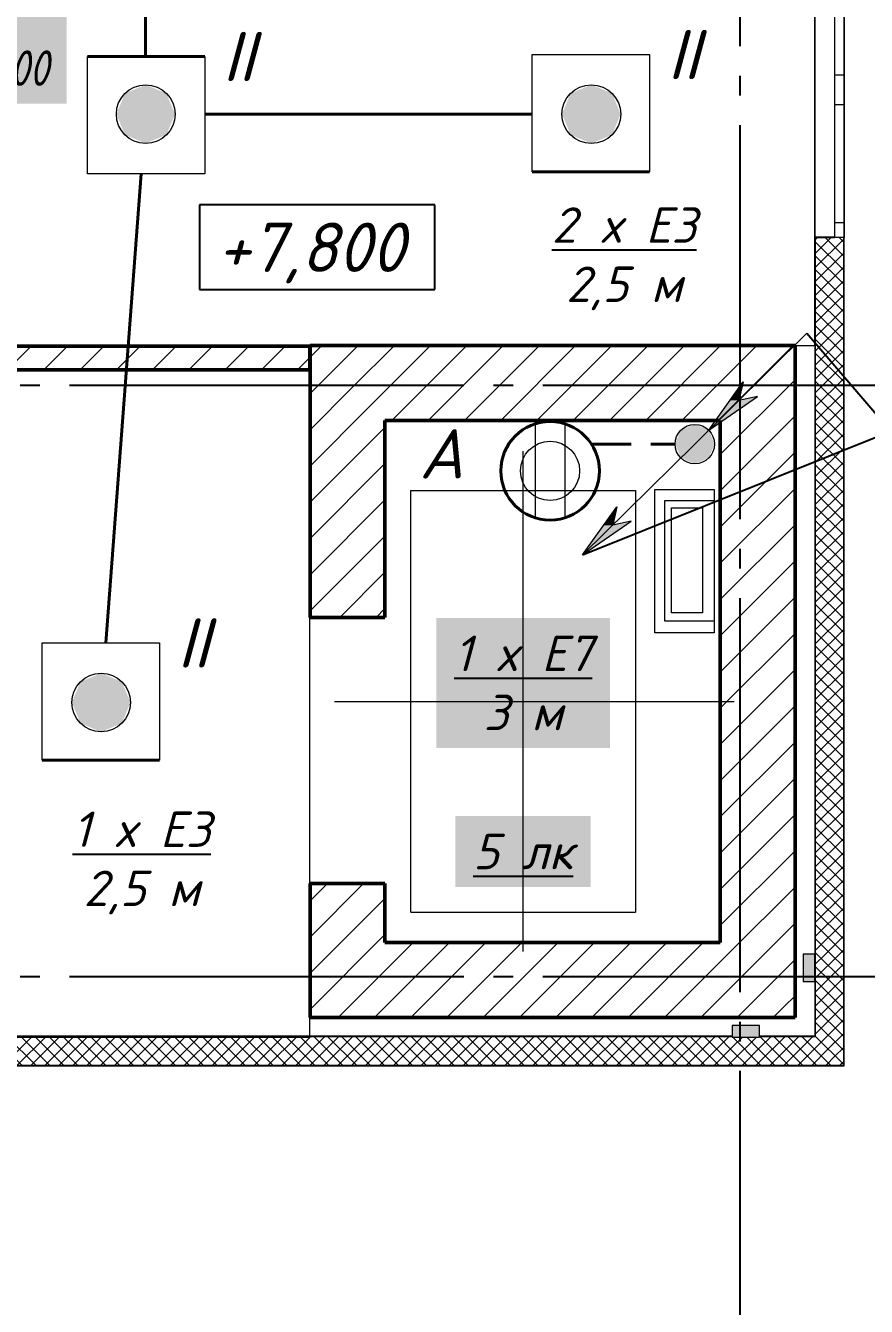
# Model space of a CAD drawing. Header units: millimetres. Extents: x 0 to 1286, y 0 to 420.
# Drawn here: x 548 to 590.6, y 142.9 to 207.8 of the extents above; entities that cross this region are included whole.
import ezdxf

# ---------------------------------------------------------------- set-up
doc = ezdxf.new("R2010")
doc.units = ezdxf.units.MM
for name, pattern in [('JIS_02_2.0', [3, 2, -1]), ('ГОСТ 2.303 5', [24, 20, -1.5, 1, -1.5]), ('СПКБ-0000-000-АР#003$0$Ashe', [300, 200, -100])]:
    doc.linetypes.add(name, pattern=pattern)
for name, color, linetype in [('Viewport1ForCustomObjects_0', 7, 'Continuous'), ('Viewport2ForCustomObjects_0', 7, 'Continuous'), ('Номер помещения', 7, 'Continuous'), ('СПКБ-0000-000-АР#003$0$Двери ArchiCAD', 7, 'Continuous'), ('СПКБ-0000-000-АР#003$0$Окна ArchiCAD', 7, 'Continuous'), ('СПКБ-0000-000-АР#003$0$Перекрытие новые', 7, 'Continuous'), ('СПКБ-0000-000-АР#003$0$Стены', 7, 'Continuous'), ('СПКБ-0000-000-АР#003$0$Фахверк', 7, 'Continuous'), ('Строительные оси', 7, 'Continuous'), ('ЭО_АВАРИЙНОЕ ОСВЕЩЕНИЕ', 7, 'Continuous'), ('ЭО_РАБОЧЕЕ ОСВЕЩЕНИЕ', 7, 'Continuous')]:
    doc.layers.add(name, color=color, linetype=linetype)
for name, color, linetype, lineweight, true_color in [('СПКБ-0000-000-АР#003$0$Двери ArchiCAD_Ном._пера__23', 7, 'Continuous', 35, 0xff6600), ('СПКБ-0000-000-АР#003$0$Двери ArchiCAD_Ном._пера__3', 7, 'Continuous', 18, 0xff6600), ('СПКБ-0000-000-АР#003$0$Двери ArchiCAD_Ном._пера__58', 7, 'Continuous', 50, 0xdf0000), ('СПКБ-0000-000-АР#003$0$Окна ArchiCAD_Ном._пера__68', 7, 'Continuous', 20, 0xfd4435), ('СПКБ-0000-000-АР#003$0$Перекрытие новые_Ном._пера__161', 7, 'Continuous', 13, 0xe11606), ('СПКБ-0000-000-АР#003$0$Стены_Ном._пера__58', 7, 'Continuous', 50, 0xdf0000), ('СПКБ-0000-000-АР#003$0$Стены_Ном._пера__68', 7, 'Continuous', 20, 0xfd4435), ('СПКБ-0000-000-АР#003$0$Фахверк_Ном._пера__102', 7, 'Continuous', 13, 0xcccccc)]:
    doc.layers.add(name, color=color, linetype=linetype, lineweight=lineweight, true_color=true_color)
for name, color, linetype, lineweight in [('СПКБ-0000-000-АР#003$0$Лифты_Ном._пера__120', 7, 'Continuous', 13), ('СПКБ-0000-000-АР#003$0$Лифты_Ном._пера__20', 1, 'Continuous', 20), ('СПКБ-0000-000-АР#003$0$Окна ArchiCAD_Ном._пера__6', 5, 'Continuous', 9), ('СПКБ-0000-000-АР#003$0$Стены_Ном._пера__20', 1, 'Continuous', 20), ('СПКБ-0000-000-АР#003$0$Фахверк_Ном._пера__1', 7, 'Continuous', 13)]:
    doc.layers.add(name, color=color, linetype=linetype, lineweight=lineweight)
doc.styles.add('1.8', font='isocpeui.ttf', dxfattribs={"height": 1.8})
doc.styles.add('2.5', font='isocpeui.ttf')
doc.styles.add('CustomTextStyle67', font='isocpeui.ttf', dxfattribs={"width": 0.987755, "height": 2.5})
pattern_1 = [(45, (0, 0), (-35.35534, 35.35534), []), (135, (0, 0), (35.35534, 35.35534), [])]
pattern_2 = [(45, (0, 0), (-91.9239, 91.9239), [])]

# ---------------------------------------------------------------- blocks, each defined once
blk = doc.blocks.new('*E601')
at = {"layer": 'Номер помещения', "color": 6, "linetype": 'Continuous'}
for p, q in [((230.957, 78.018), (219.018, 78.018)), ((219.018, 78.018), (219.018, 73.718)), ((230.957, 73.718), (230.957, 78.018)), ((219.018, 73.718), (230.957, 73.718))]:
    blk.add_line(p, q, dxfattribs=at)
at = {"layer": 'Строительные оси', "color": 3, "linetype": 'ГОСТ 2.303 5', "lineweight": 25}
for p, q in [((246.431, 202.072), (246.431, -45.143)), ((280.431, 68.857), (-283.569, 68.857)), ((280.431, 38.857), (-283.569, 38.857))]:
    blk.add_line(p, q, dxfattribs=at)
at = {"layer": 'ЭО_АВАРИЙНОЕ ОСВЕЩЕНИЕ', "color": 7, "lineweight": 0}
for p, q in [((249.833, 71.51), (244.145, 65.884)), ((244.856, 66.587), (246.59, 69.035)), ((246.59, 69.035), (246.38, 68.095)), ((244.856, 66.587), (247.323, 68.295)), ((247.323, 68.295), (246.38, 68.095)), ((244.145, 65.884), (238.457, 60.259)), ((238.457, 60.259), (240.191, 62.706)), ((240.191, 62.706), (239.981, 61.766)), ((238.457, 60.259), (240.924, 61.966)), ((240.924, 61.966), (239.981, 61.766))]:
    blk.add_line(p, q, dxfattribs=at)
at = {"layer": 'ЭО_АВАРИЙНОЕ ОСВЕЩЕНИЕ', "color": 1, "linetype": 'JIS_02_2.0', "lineweight": 40}
for p, q in [((238.905, 65.879), (238.913, 65.884)), ((238.913, 65.884), (243.145, 65.884))]:
    blk.add_line(p, q, dxfattribs=at)
at = {"layer": 'ЭО_АВАРИЙНОЕ ОСВЕЩЕНИЕ', "color": 7, "lineweight": 0}
for points in [[(236.055, 66.908), (236.055, 62.139)], [(237.555, 66.908), (237.555, 62.139)]]:
    blk.add_lwpolyline(points, dxfattribs=at)
at = {"layer": 'ЭО_АВАРИЙНОЕ ОСВЕЩЕНИЕ', "color": 1, "lineweight": 40}
blk.add_circle((236.805, 64.524), 2.5, dxfattribs=at)
at = {"layer": 'ЭО_АВАРИЙНОЕ ОСВЕЩЕНИЕ', "color": 7, "lineweight": 0}
for centre, radius in [((244.145, 65.884), 1), ((236.805, 64.524), 1.5)]:
    blk.add_circle(centre, radius, dxfattribs=at)
at = {"layer": 'ЭО_АВАРИЙНОЕ ОСВЕЩЕНИЕ', "color": 1, "lineweight": 0}
for points in [[(246.59, 69.035), (246.065, 68.295), (246.424, 68.295)], [(246.065, 68.295), (245.924, 68.095), (246.38, 68.095)], [(246.065, 68.295), (246.424, 68.295), (246.38, 68.095)], [(247.323, 68.295), (246.38, 68.095), (247.034, 68.095)], [(245.924, 68.095), (246.38, 68.095), (244.856, 66.587)], [(246.38, 68.095), (247.034, 68.095), (244.856, 66.587)], [(240.191, 62.706), (239.666, 61.966), (240.026, 61.966)], [(239.525, 61.766), (239.981, 61.766), (238.457, 60.259)], [(239.981, 61.766), (240.635, 61.766), (238.457, 60.259)], [(239.666, 61.966), (239.525, 61.766), (239.981, 61.766)], [(239.666, 61.966), (240.026, 61.966), (239.981, 61.766)], [(240.924, 61.966), (239.981, 61.766), (240.635, 61.766)]]:
    blk.add_solid(points, dxfattribs=at)
at = {"layer": 'ЭО_АВАРИЙНОЕ ОСВЕЩЕНИЕ', "color": 1, "lineweight": 40}
for points in [[(243.438, 66.587), (243.145, 65.89), (245.14, 65.89)], [(243.442, 66.595), (243.438, 66.587), (244.856, 66.587)], [(243.438, 66.587), (244.856, 66.587), (245.14, 65.89)], [(244.15, 66.884), (243.442, 66.595), (244.837, 66.595)], [(243.442, 66.595), (244.837, 66.595), (244.856, 66.587)], [(243.145, 65.89), (243.149, 65.879), (245.145, 65.879)], [(243.145, 65.89), (245.14, 65.89), (245.145, 65.879)], [(243.149, 65.879), (243.434, 65.181), (244.851, 65.181)], [(243.149, 65.879), (245.145, 65.879), (244.851, 65.181)], [(243.434, 65.181), (243.452, 65.173), (244.848, 65.173)], [(243.434, 65.181), (244.851, 65.181), (244.848, 65.173)], [(243.452, 65.173), (244.848, 65.173), (244.139, 64.884)]]:
    blk.add_solid(points, dxfattribs=at)
at = {"layer": 'ЭО_РАБОЧЕЕ ОСВЕЩЕНИЕ', "color": 5, "lineweight": 40}
for p, q in [((216.293, 85.551), (216.282, 96.179)), ((213.339, 85.551), (219.289, 85.551)), ((235.905, 82.626), (219.289, 82.626)), ((216.068, 79.601), (214.268, 55.795)), ((241.855, 79.701), (235.905, 79.701)), ((216.997, 49.845), (211.047, 49.845))]:
    blk.add_line(p, q, dxfattribs=at)
at = {"layer": 'ЭО_РАБОЧЕЕ ОСВЕЩЕНИЕ', "color": 7, "lineweight": 0}
for p, q in [((213.339, 79.601), (213.339, 85.551)), ((219.289, 85.551), (219.289, 79.601)), ((235.905, 85.651), (241.855, 85.651)), ((235.905, 79.701), (235.905, 85.651)), ((241.855, 85.651), (241.855, 79.701)), ((219.289, 79.601), (213.339, 79.601)), ((211.047, 55.795), (216.997, 55.795)), ((211.047, 49.845), (211.047, 55.795)), ((216.997, 55.795), (216.997, 49.845))]:
    blk.add_line(p, q, dxfattribs=at)
for centre in [(216.296, 82.626), (238.897, 82.626), (214.039, 52.77)]:
    blk.add_circle(centre, 1.488, dxfattribs=at)
at = {"layer": 'ЭО_РАБОЧЕЕ ОСВЕЩЕНИЕ', "color": 5, "lineweight": 0}
for points in [[(216.296, 84.114), (215.245, 83.678), (217.348, 83.678)], [(238.897, 84.114), (237.845, 83.678), (239.949, 83.678)], [(215.245, 83.678), (214.809, 82.626), (217.784, 82.626)], [(215.245, 83.678), (217.348, 83.678), (217.784, 82.626)], [(237.845, 83.678), (237.409, 82.626), (240.384, 82.626)], [(237.845, 83.678), (239.949, 83.678), (240.384, 82.626)], [(214.809, 82.626), (215.245, 81.574), (217.348, 81.574)], [(214.809, 82.626), (217.784, 82.626), (217.348, 81.574)], [(237.409, 82.626), (237.845, 81.574), (239.949, 81.574)], [(237.409, 82.626), (240.384, 82.626), (239.949, 81.574)], [(215.245, 81.574), (217.348, 81.574), (216.296, 81.139)], [(237.845, 81.574), (239.949, 81.574), (238.897, 81.139)], [(214.039, 54.257), (212.987, 53.822), (215.091, 53.822)], [(212.987, 53.822), (212.551, 52.77), (215.526, 52.77)], [(212.987, 53.822), (215.091, 53.822), (215.526, 52.77)], [(212.551, 52.77), (212.987, 51.718), (215.091, 51.718)], [(212.551, 52.77), (215.526, 52.77), (215.091, 51.718)], [(212.987, 51.718), (215.091, 51.718), (214.039, 51.282)]]:
    blk.add_solid(points, dxfattribs=at)
at = {"layer": 'Номер помещения', "color": 0, "linetype": 'Continuous', "style": 'CustomTextStyle67', "width": 0.987755}
blk.add_text('+7,800', height=2.5, dxfattribs=at).set_placement((219.918, 74.618))
blk = doc.blocks.new('СПКБ-0000-000-АР#003$0$Перекрытие_2', base_point=(22461.7, 19187.9))
at = {"layer": 'СПКБ-0000-000-АР#003$0$Перекрытие новые_Ном._пера__161', "color": 12, "linetype": 'Continuous', "lineweight": 13, "true_color": 0xe11606, "flags": 128}
blk.add_lwpolyline([(22461.7, 19187.9), (17852.7, 19187.9), (17852.7, 3579), (22462, 3579), (22462, 4190.3), (22462, 5140.3), (22462, 7088.5), (25022.7, 7088.5), (25022.7, 9974.9), (19954.3, 9975.7), (19954.3, 12754.6), (25022.7, 12758.4), (25022.7, 15678), (22461.7, 15678), (22461.7, 17613.1), (22461.7, 18563.1)], close=True, dxfattribs=at)
blk = doc.blocks.new('СПКБ-0000-000-АР#003$0$Двустворчатое Окно 19')
at = {"layer": 'СПКБ-0000-000-АР#003$0$Окна ArchiCAD_Ном._пера__6', "color": 5, "linetype": 'Continuous', "lineweight": 9}
for p, q in [((-747, 100), (747, 100)), ((-750, 0), (-675, 0)), ((-675, 0), (-675, -50)), ((-675, 0), (-75, 0)), ((-75, -50), (-75, 0)), ((-75, 0), (0, 0)), ((0, 0), (75, 0)), ((75, 0), (75, -50)), ((75, 0), (675, 0)), ((675, -50), (675, 0)), ((675, 0), (750, 0)), ((-750, -50), (750, -50)), ((-675, -50), (-750, -50)), ((-75, -50), (-675, -50)), ((0, -50), (-75, -50)), ((75, -50), (0, -50)), ((675, -50), (75, -50)), ((750, -50), (675, -50))]:
    blk.add_line(p, q, dxfattribs=at)
at = {"layer": 'СПКБ-0000-000-АР#003$0$Окна ArchiCAD_Ном._пера__68', "color": 20, "linetype": 'Continuous', "lineweight": 20, "true_color": 0xfd4435}
for p, q in [((-750, -47), (-750, 0)), ((750, -47), (750, 0)), ((-750, -50), (-750, -47)), ((750, -50), (750, -47))]:
    blk.add_line(p, q, dxfattribs=at)
blk = doc.blocks.new('СПКБ-0000-000-АР#003$0$Стена_4', base_point=(17892.9, 3584))
at = {"layer": 'СПКБ-0000-000-АР#003$0$Стены_Ном._пера__68', "linetype": 'Continuous', "lineweight": 20, "true_color": 0xfd4435}
for points in [[(18273.1, 3584), (17892.9, 3584), (17892.9, 3581), (18273.1, 3581)], [(18633.1, 3584), (18413.1, 3584), (18413.1, 3581), (18633.1, 3581)], [(18636.1, 3584), (18633.1, 3584), (18633.1, 3581), (18633.1, 3484), (18636.1, 3484)], [(20133.1, 3584), (20130.1, 3584), (20130.1, 3484), (20133.1, 3484), (20133.1, 3581)], [(24603.1, 3584), (20133.1, 3584), (20133.1, 3581), (24603.1, 3581)], [(25022.7, 3584), (24743.1, 3584), (24743.1, 3581), (25025.7, 3581)], [(17892.9, 3434), (18273.1, 3434), (18273.1, 3437), (17892.9, 3437)], [(18273.1, 3434), (18413.1, 3434), (18413.1, 3437), (18273.1, 3437)], [(18413.1, 3434), (18633.1, 3434), (18633.1, 3437), (18413.1, 3437)], [(24603.1, 3437), (20133.1, 3437), (20133.1, 3434), (24603.1, 3434)], [(24603.1, 3434), (24743.1, 3434), (24743.1, 3437), (24603.1, 3437)], [(24743.1, 3434), (25172.7, 3434), (25169.7, 3437), (24743.1, 3437)]]:
    blk.add_hatch(color=20, dxfattribs=at).paths.add_polyline_path(points)
h = blk.add_hatch(dxfattribs=at)
h.set_pattern_fill('СЕТКА_5X5_ДИАГОНАЛЬНАЯ', color=20, style=0, pattern_type=2)
h.set_pattern_definition(pattern_1)
h.paths.add_polyline_path([(18273.1, 3581), (17892.9, 3581), (17892.9, 3437), (18273.1, 3437)])
h = blk.add_hatch(dxfattribs=at)
h.set_pattern_fill('СЕТКА_5X5_ДИАГОНАЛЬНАЯ', color=20, style=0, pattern_type=2)
h.set_pattern_definition(pattern_1)
h.paths.add_polyline_path([(18273.1, 3437), (18413.1, 3437), (18413.1, 3578.7), (18273.1, 3578.7)])
h = blk.add_hatch(dxfattribs=at)
h.set_pattern_fill('СЕТКА_5X5_ДИАГОНАЛЬНАЯ', color=20, style=0, pattern_type=2)
h.set_pattern_definition(pattern_1)
h.paths.add_polyline_path([(18413.1, 3437), (18633.1, 3437), (18633.1, 3484), (18633.1, 3581), (18413.1, 3581)])
h = blk.add_hatch(dxfattribs=at)
h.set_pattern_fill('СЕТКА_5X5_ДИАГОНАЛЬНАЯ', color=20, style=0, pattern_type=2)
h.set_pattern_definition(pattern_1)
h.paths.add_polyline_path([(20133.1, 3581), (20133.1, 3484), (20133.1, 3437), (24603.1, 3437), (24603.1, 3581)])
h = blk.add_hatch(dxfattribs=at)
h.set_pattern_fill('СЕТКА_5X5_ДИАГОНАЛЬНАЯ', color=20, style=0, pattern_type=2)
h.set_pattern_definition(pattern_1)
h.paths.add_polyline_path([(24603.1, 3437), (24743.1, 3437), (24743.1, 3578.7), (24603.1, 3578.7)])
h = blk.add_hatch(dxfattribs=at)
h.set_pattern_fill('СЕТКА_5X5_ДИАГОНАЛЬНАЯ', color=20, style=0, pattern_type=2)
h.set_pattern_definition(pattern_1)
h.paths.add_polyline_path([(25025.7, 3581), (24743.1, 3581), (24743.1, 3437), (25169.7, 3437)])
at = {"layer": 'СПКБ-0000-000-АР#003$0$Стены_Ном._пера__68', "color": 20, "linetype": 'Continuous', "lineweight": 20, "true_color": 0xfd4435}
for p, q in [((18273.1, 3581), (17892.9, 3581)), ((18633.1, 3581), (18413.1, 3581)), ((18633.1, 3584), (18636.1, 3584)), ((18633.1, 3581), (18633.1, 3484)), ((18636.1, 3484), (18636.1, 3584)), ((20130.1, 3484), (20130.1, 3584)), ((20133.1, 3584), (20130.1, 3584)), ((24603.1, 3581), (20133.1, 3581)), ((20133.1, 3581), (20133.1, 3484)), ((25025.7, 3581), (24743.1, 3581)), ((18633.1, 3484), (18636.1, 3484)), ((18633.1, 3437), (18633.1, 3484)), ((20133.1, 3484), (20130.1, 3484)), ((20133.1, 3437), (20133.1, 3484)), ((17892.9, 3437), (18273.1, 3437)), ((18273.1, 3437), (18413.1, 3437)), ((18413.1, 3437), (18633.1, 3437)), ((18633.1, 3434), (18633.1, 3437)), ((20133.1, 3437), (24603.1, 3437)), ((20133.1, 3434), (20133.1, 3437)), ((24603.1, 3437), (24743.1, 3437)), ((24743.1, 3437), (25169.7, 3437))]:
    blk.add_line(p, q, dxfattribs=at)
at = {"layer": 'СПКБ-0000-000-АР#003$0$Стены_Ном._пера__68', "color": 20, "linetype": 'Continuous', "lineweight": 20, "true_color": 0xfd4435, "flags": 128}
for points in [[(18273.1, 3584), (17892.9, 3584)], [(17892.9, 3584), (17892.9, 3434)], [(18633.1, 3584), (18413.1, 3584)], [(24603.1, 3584), (20133.1, 3584)], [(25022.7, 3584), (24743.1, 3584)], [(17892.9, 3434), (18633.1, 3434)], [(20133.1, 3434), (25172.7, 3434)]]:
    blk.add_lwpolyline(points, dxfattribs=at)
at = {"layer": 'СПКБ-0000-000-АР#003$0$Окна ArchiCAD', "color": 5, "linetype": 'Continuous', "lineweight": 9, "xscale": -1, "zscale": 1000}
blk.add_blockref('СПКБ-0000-000-АР#003$0$Двустворчатое Окно 19', (19383.1, 3484), dxfattribs=at)
blk = doc.blocks.new('СПКБ-0000-000-АР#003$0$Стена_5', base_point=(25022.7, 3584))
at = {"layer": 'СПКБ-0000-000-АР#003$0$Стены_Ном._пера__68', "linetype": 'Continuous', "lineweight": 20, "true_color": 0xfd4435}
for points in [[(25022.7, 7638.7), (25022.7, 7635.7), (25025.7, 7635.7), (25122.7, 7635.7), (25122.7, 7638.7)], [(25022.7, 4000.7), (25025.7, 4000.7), (25025.7, 7635.7), (25022.7, 7635.7)], [(25169.7, 7635.7), (25169.7, 4000.7), (25172.7, 4000.7), (25172.7, 7635.7)], [(25025.7, 4000.7), (25023.1, 4000.7), (25023.1, 3860.7), (25025.7, 3860.7)], [(25172.7, 3860.7), (25172.7, 4000.7), (25169.7, 4000.7), (25169.7, 3860.7)], [(25022.7, 3860.7), (25022.7, 3584), (25025.7, 3581), (25025.7, 3860.7)], [(25172.7, 3434), (25172.7, 3860.7), (25169.7, 3860.7), (25169.7, 3437)]]:
    blk.add_hatch(color=20, dxfattribs=at).paths.add_polyline_path(points)
h = blk.add_hatch(dxfattribs=at)
h.set_pattern_fill('СЕТКА_5X5_ДИАГОНАЛЬНАЯ', color=20, style=0, pattern_type=2)
h.set_pattern_definition(pattern_1)
h.paths.add_polyline_path([(25025.7, 4000.7), (25169.7, 4000.7), (25169.7, 7635.7), (25122.7, 7635.7), (25025.7, 7635.7)])
h = blk.add_hatch(dxfattribs=at)
h.set_pattern_fill('СЕТКА_5X5_ДИАГОНАЛЬНАЯ', color=20, style=0, pattern_type=2)
h.set_pattern_definition(pattern_1)
h.paths.add_polyline_path([(25169.7, 3860.7), (25169.7, 4000.7), (25025.7, 4000.7), (25025.7, 3860.7)])
h = blk.add_hatch(dxfattribs=at)
h.set_pattern_fill('СЕТКА_5X5_ДИАГОНАЛЬНАЯ', color=20, style=0, pattern_type=2)
h.set_pattern_definition(pattern_1)
h.paths.add_polyline_path([(25025.7, 3860.7), (25025.7, 3581), (25169.7, 3437), (25169.7, 3860.7)])
at = {"layer": 'СПКБ-0000-000-АР#003$0$Стены_Ном._пера__68', "color": 20, "linetype": 'Continuous', "lineweight": 20, "true_color": 0xfd4435}
for p, q in [((25122.7, 7638.7), (25022.7, 7638.7)), ((25022.7, 7635.7), (25022.7, 7638.7)), ((25025.7, 7635.7), (25025.7, 4000.7)), ((25025.7, 7635.7), (25122.7, 7635.7)), ((25122.7, 7635.7), (25122.7, 7638.7)), ((25169.7, 7635.7), (25122.7, 7635.7)), ((25169.7, 4000.7), (25169.7, 7635.7)), ((25172.7, 7635.7), (25169.7, 7635.7)), ((25025.7, 4000.7), (25025.7, 3860.7)), ((25169.7, 3860.7), (25169.7, 4000.7)), ((25025.7, 3860.7), (25025.7, 3581)), ((25169.7, 3437), (25169.7, 3860.7))]:
    blk.add_line(p, q, dxfattribs=at)
at = {"layer": 'СПКБ-0000-000-АР#003$0$Стены_Ном._пера__68', "color": 20, "linetype": 'Continuous', "lineweight": 20, "true_color": 0xfd4435, "flags": 128}
for points in [[(25022.7, 7635.7), (25022.7, 4000.7)], [(25172.7, 3434), (25172.7, 7635.7)], [(25022.7, 3860.7), (25022.7, 3584)]]:
    blk.add_lwpolyline(points, dxfattribs=at)
at = {"layer": 'СПКБ-0000-000-АР#003$0$Окна ArchiCAD', "color": 5, "linetype": 'Continuous', "lineweight": 9, "xscale": -1, "zscale": 1000, "rotation": 90}
blk.add_blockref('СПКБ-0000-000-АР#003$0$Двустворчатое Окно 19', (25122.7, 8385.7), dxfattribs=at)
blk = doc.blocks.new('СПКБ-0000-000-АР#003$0$Стена_10', base_point=(22843, 4058.6))
at = {"layer": 'СПКБ-0000-000-АР#003$0$Стены_Ном._пера__20', "linetype": 'Continuous', "lineweight": 20}
h = blk.add_hatch(dxfattribs=at)
h.set_pattern_fill('КИРПИЧ_ОБЫКНОВЕННЫЙ', color=1, style=0, pattern_type=2)
h.set_pattern_definition(pattern_2)
h.paths.add_polyline_path([(22463, 3678.6), (24923, 3678.6), (24543, 4058.6), (22843, 4058.6)])
at = {"layer": 'СПКБ-0000-000-АР#003$0$Стены_Ном._пера__58', "color": 12, "linetype": 'Continuous', "lineweight": 50, "true_color": 0xdf0000, "flags": 128}
for points in [[(24543, 4058.6), (22843, 4058.6)], [(22463, 3678.6), (24923, 3678.6)]]:
    blk.add_lwpolyline(points, dxfattribs=at)
blk = doc.blocks.new('СПКБ-0000-000-АР#003$0$Стена_11', base_point=(24543, 4058.6))
at = {"layer": 'СПКБ-0000-000-АР#003$0$Стены_Ном._пера__20', "linetype": 'Continuous', "lineweight": 20}
h = blk.add_hatch(dxfattribs=at)
h.set_pattern_fill('КИРПИЧ_ОБЫКНОВЕННЫЙ', color=1, style=0, pattern_type=2)
h.set_pattern_definition(pattern_2)
h.paths.add_polyline_path([(24923, 3678.6), (24923, 7088.5), (24543, 6708.5), (24543, 4058.6)])
at = {"layer": 'СПКБ-0000-000-АР#003$0$Стены_Ном._пера__58', "color": 12, "linetype": 'Continuous', "lineweight": 50, "true_color": 0xdf0000, "flags": 128}
for points in [[(24923, 3678.6), (24923, 7088.5)], [(24543, 6708.5), (24543, 4058.6)]]:
    blk.add_lwpolyline(points, dxfattribs=at)
blk = doc.blocks.new('СПКБ-0000-000-АР#003$0$Стена_12', base_point=(24543, 6708.5))
at = {"layer": 'СПКБ-0000-000-АР#003$0$Стены_Ном._пера__20', "linetype": 'Continuous', "lineweight": 20}
h = blk.add_hatch(dxfattribs=at)
h.set_pattern_fill('КИРПИЧ_ОБЫКНОВЕННЫЙ', color=1, style=0, pattern_type=2)
h.set_pattern_definition(pattern_2)
h.paths.add_polyline_path([(24923, 7088.5), (22463, 7088.5), (22843, 6708.5), (24543, 6708.5)])
at = {"layer": 'СПКБ-0000-000-АР#003$0$Стены_Ном._пера__58', "color": 12, "linetype": 'Continuous', "lineweight": 50, "true_color": 0xdf0000, "flags": 128}
for points in [[(24923, 7088.5), (22463, 7088.5)], [(22843, 6708.5), (24543, 6708.5)]]:
    blk.add_lwpolyline(points, dxfattribs=at)
blk = doc.blocks.new('СПКБ-0000-000-АР#003$0$Простой Проем Двери')
at = {"layer": 'СПКБ-0000-000-АР#003$0$Двери ArchiCAD_Ном._пера__58', "color": 12, "linetype": 'Continuous', "lineweight": 50, "true_color": 0xdf0000}
for p, q in [((-675, -380), (-675, 0)), ((675, -380), (675, 0))]:
    blk.add_line(p, q, dxfattribs=at)
blk = doc.blocks.new('СПКБ-0000-000-АР#003$0$Стена_13', base_point=(22843, 6708.5))
at = {"layer": 'СПКБ-0000-000-АР#003$0$Стены_Ном._пера__20', "linetype": 'Continuous', "lineweight": 20}
h = blk.add_hatch(dxfattribs=at)
h.set_pattern_fill('КИРПИЧ_ОБЫКНОВЕННЫЙ', color=1, style=0, pattern_type=2)
h.set_pattern_definition(pattern_2)
h.paths.add_polyline_path([(22463, 5708.6), (22843, 5708.6), (22843, 6708.5), (22463, 7088.5)])
h = blk.add_hatch(dxfattribs=at)
h.set_pattern_fill('КИРПИЧ_ОБЫКНОВЕННЫЙ', color=1, style=0, pattern_type=2)
h.set_pattern_definition(pattern_2)
h.paths.add_polyline_path([(22463, 3678.6), (22843, 4058.6), (22843, 4358.6), (22463, 4358.6)])
at = {"layer": 'СПКБ-0000-000-АР#003$0$Стены_Ном._пера__58', "color": 12, "linetype": 'Continuous', "lineweight": 50, "true_color": 0xdf0000, "flags": 128}
for points in [[(22463, 7088.5), (22463, 5708.6)], [(22843, 5708.6), (22843, 6708.5)], [(22463, 4358.6), (22463, 3678.6)], [(22843, 4058.6), (22843, 4358.6)]]:
    blk.add_lwpolyline(points, dxfattribs=at)
at = {"layer": 'СПКБ-0000-000-АР#003$0$Двери ArchiCAD', "color": 21, "linetype": 'Continuous', "lineweight": 18, "true_color": 0xff9955, "xscale": -1, "zscale": 1000, "rotation": 90}
blk.add_blockref('СПКБ-0000-000-АР#003$0$Простой Проем Двери', (22463, 5033.6), dxfattribs=at)
blk = doc.blocks.new('СПКБ-0000-000-АР#003$0$Однопольная Дверь 19_3')
at = {"layer": 'СПКБ-0000-000-АР#003$0$Двери ArchiCAD_Ном._пера__23', "color": 30, "linetype": 'Continuous', "lineweight": 35, "true_color": 0xff6600}
for p, q in [((-460, 0), (-500, 0)), ((-500, 0), (-500, -115)), ((-460, -115), (-460, 0)), ((500, 0), (460, 0)), ((460, 0), (460, -115)), ((500, -115), (500, 0)), ((-500, -115), (-460, -115)), ((460, -115), (500, -115))]:
    blk.add_line(p, q, dxfattribs=at)
at = {"layer": 'СПКБ-0000-000-АР#003$0$Двери ArchiCAD_Ном._пера__3', "color": 30, "linetype": 'Continuous', "lineweight": 18, "true_color": 0xff6600}
blk.add_line((460, 0), (-336.7, 460), dxfattribs=at)
blk.add_arc((460, 0), 920, 150, 180, dxfattribs=at)
at = {"layer": 'СПКБ-0000-000-АР#003$0$Двери ArchiCAD_Ном._пера__58', "color": 12, "linetype": 'Continuous', "lineweight": 50, "true_color": 0xdf0000}
for p, q in [((-500, 0), (-537, 0)), ((-500, 0), (-500, -115)), ((500, 0), (500, -115)), ((500, 0), (537, 0)), ((-500, -120), (-537, -120)), ((-500, -115), (-500, -120)), ((500, -115), (500, -120)), ((500, -120), (537, -120))]:
    blk.add_line(p, q, dxfattribs=at)
blk = doc.blocks.new('СПКБ-0000-000-АР#003$0$Стена_52', base_point=(22461.7, 7085.9))
at = {"layer": 'СПКБ-0000-000-АР#003$0$Стены_Ном._пера__20', "linetype": 'Continuous', "lineweight": 20}
h = blk.add_hatch(dxfattribs=at)
h.set_pattern_fill('КИРПИЧ_ОБЫКНОВЕННЫЙ', color=1, style=0, pattern_type=2)
h.set_pattern_definition(pattern_2)
h.paths.add_polyline_path([(18468.1, 7085.9), (18468.1, 6965.9), (18597.7, 6965.9), (18597.7, 6970.9), (18597.7, 7085.9)])
h = blk.add_hatch(dxfattribs=at)
h.set_pattern_fill('КИРПИЧ_ОБЫКНОВЕННЫЙ', color=1, style=0, pattern_type=2)
h.set_pattern_definition(pattern_2)
h.paths.add_polyline_path([(19597.7, 7085.9), (19597.7, 6970.9), (19597.7, 6965.9), (22461.7, 6965.9), (22461.7, 7085.9)])
at = {"layer": 'СПКБ-0000-000-АР#003$0$Стены_Ном._пера__58', "color": 12, "linetype": 'Continuous', "lineweight": 50, "true_color": 0xdf0000}
for p, q in [((18597.7, 7085.9), (18560.7, 7085.9)), ((18597.7, 7085.9), (18597.7, 6970.9)), ((19597.7, 7085.9), (19634.7, 7085.9)), ((19597.7, 7085.9), (19597.7, 6970.9)), ((18597.7, 6965.9), (18560.7, 6965.9)), ((18597.7, 6970.9), (18597.7, 6965.9)), ((19597.7, 6970.9), (19597.7, 6965.9)), ((19597.7, 6965.9), (19634.7, 6965.9))]:
    blk.add_line(p, q, dxfattribs=at)
at = {"layer": 'СПКБ-0000-000-АР#003$0$Стены_Ном._пера__58', "color": 12, "linetype": 'Continuous', "lineweight": 50, "true_color": 0xdf0000, "flags": 128}
for points in [[(18597.7, 7085.9), (18468.1, 7085.9)], [(18468.1, 7085.9), (18468.1, 6965.9)], [(22461.7, 7085.9), (19597.7, 7085.9)], [(22461.7, 6965.9), (22461.7, 7085.9)], [(18468.1, 6965.9), (18597.7, 6965.9)], [(19597.7, 6965.9), (22461.7, 6965.9)]]:
    blk.add_lwpolyline(points, dxfattribs=at)
at = {"layer": 'СПКБ-0000-000-АР#003$0$Двери ArchiCAD', "color": 21, "linetype": 'Continuous', "lineweight": 18, "true_color": 0xff9955, "zscale": 1000}
blk.add_blockref('СПКБ-0000-000-АР#003$0$Однопольная Дверь 19_3', (19097.7, 7085.9), dxfattribs=at)
blk = doc.blocks.new('СПКБ-0000-000-АР#003$0$Колонна_135', base_point=(24673.1, 3608.7))
at = {"layer": 'СПКБ-0000-000-АР#003$0$Фахверк_Ном._пера__102', "linetype": 'Continuous', "lineweight": 13, "true_color": 0xcccccc}
blk.add_hatch(color=254, dxfattribs=at).paths.add_polyline_path([(24603.1, 3578.7), (24743.1, 3578.7), (24743.1, 3638.7), (24603.1, 3638.7)])
at = {"layer": 'СПКБ-0000-000-АР#003$0$Фахверк_Ном._пера__1', "color": 7, "linetype": 'Continuous', "lineweight": 13, "flags": 128}
blk.add_lwpolyline([(24603.1, 3578.7), (24743.1, 3578.7), (24743.1, 3638.7), (24603.1, 3638.7)], close=True, dxfattribs=at)
blk = doc.blocks.new('СПКБ-0000-000-АР#003$0$Колонна_136', base_point=(24993.1, 3930.7))
at = {"layer": 'СПКБ-0000-000-АР#003$0$Фахверк_Ном._пера__102', "linetype": 'Continuous', "lineweight": 13, "true_color": 0xcccccc}
blk.add_hatch(color=254, dxfattribs=at).paths.add_polyline_path([(25023.1, 3860.7), (25023.1, 4000.7), (24963.1, 4000.7), (24963.1, 3860.7)])
at = {"layer": 'СПКБ-0000-000-АР#003$0$Фахверк_Ном._пера__1', "color": 7, "linetype": 'Continuous', "lineweight": 13, "flags": 128}
blk.add_lwpolyline([(25023.1, 3860.7), (25023.1, 4000.7), (24963.1, 4000.7), (24963.1, 3860.7)], close=True, dxfattribs=at)
blk = doc.blocks.new('*E600')
at = {"layer": 'СПКБ-0000-000-АР#003$0$Лифты_Ном._пера__120', "color": 7, "linetype": 'СПКБ-0000-000-АР#003$0$Ashe', "lineweight": 13}
for p, q in [((481.006, 66.973), (481.006, 92.373)), ((471.433, 79.673), (491.706, 79.673))]:
    blk.add_line(p, q, dxfattribs=at)
at = {"layer": 'СПКБ-0000-000-АР#003$0$Лифты_Ном._пера__20', "color": 1, "linetype": 'Continuous', "lineweight": 20}
for p, q in [((475.306, 68.973), (475.306, 90.373)), ((475.306, 90.373), (486.706, 90.373)), ((486.706, 90.373), (486.706, 68.973)), ((487.685, 83.152), (487.685, 90.419)), ((487.685, 90.419), (490.692, 90.419)), ((490.692, 90.419), (490.692, 83.152)), ((488.193, 83.745), (488.193, 89.868)), ((488.193, 89.868), (490.692, 89.868)), ((490.692, 89.868), (490.692, 83.745)), ((488.532, 84.168), (488.532, 89.487)), ((488.532, 89.487), (490.099, 89.487)), ((490.099, 89.487), (490.099, 84.168)), ((490.099, 84.168), (488.532, 84.168)), ((490.692, 83.745), (488.193, 83.745)), ((490.692, 83.152), (487.685, 83.152)), ((475.306, 68.973), (486.706, 68.973))]:
    blk.add_line(p, q, dxfattribs=at)
at = {"layer": 'СПКБ-0000-000-АР#003$0$Перекрытие новые', "color": 12, "linetype": 'Continuous', "lineweight": 13, "true_color": 0xe11606, "xscale": 0.01, "yscale": 0.01, "zscale": 0.01}
blk.add_blockref('СПКБ-0000-000-АР#003$0$Перекрытие_2', (470.184, 218.722), dxfattribs=at)
at = {"layer": 'СПКБ-0000-000-АР#003$0$Стены', "color": 20, "lineweight": 20, "true_color": 0xfd4435, "xscale": 0.01, "yscale": 0.01, "zscale": 0.01}
for name, p in [('СПКБ-0000-000-АР#003$0$Стена_5', (495.794, 62.683)), ('СПКБ-0000-000-АР#003$0$Стена_4', (424.496, 62.683))]:
    blk.add_blockref(name, p, dxfattribs=at)
at = {"layer": 'СПКБ-0000-000-АР#003$0$Стены', "color": 12, "lineweight": 50, "true_color": 0xdf0000, "xscale": 0.01, "yscale": 0.01, "zscale": 0.01}
for name, p in [('СПКБ-0000-000-АР#003$0$Стена_52', (470.184, 97.702)), ('СПКБ-0000-000-АР#003$0$Стена_12', (490.998, 93.929)), ('СПКБ-0000-000-АР#003$0$Стена_13', (473.997, 93.929)), ('СПКБ-0000-000-АР#003$0$Стена_11', (490.998, 67.429)), ('СПКБ-0000-000-АР#003$0$Стена_10', (473.997, 67.429))]:
    blk.add_blockref(name, p, dxfattribs=at)
at = {"layer": 'СПКБ-0000-000-АР#003$0$Фахверк', "color": 7, "lineweight": 13, "xscale": 0.01, "yscale": 0.01, "zscale": 0.01}
for name, p in [('СПКБ-0000-000-АР#003$0$Колонна_136', (495.499, 66.151)), ('СПКБ-0000-000-АР#003$0$Колонна_135', (492.299, 62.931))]:
    blk.add_blockref(name, p, dxfattribs=at)
blk = doc.blocks.new('CustomObjectsInViewport1_0')
at = {"layer": 'ЭО_АВАРИЙНОЕ ОСВЕЩЕНИЕ'}
for p in [(587.589, 192.238), (576.213, 180.987)]:
    blk.add_line(p, (591.836, 187.268), dxfattribs=at)

msp = doc.modelspace()

# ---------------------------------------------------------------- block references
msp.add_blockref('*E600', (92.189, 93.885))
at = {"layer": 'Viewport1ForCustomObjects_0'}
msp.add_blockref('CustomObjectsInViewport1_0', (0, 0), dxfattribs=at)
at = {"layer": 'Viewport2ForCustomObjects_0'}
msp.add_blockref('*E601', (337.756, 120.729), dxfattribs=at)

# ---------------------------------------------------------------- texts
at = {"layer": 'ЭО_АВАРИЙНОЕ ОСВЕЩЕНИЕ', "char_height": 1.8, "style": '1.8', "bg_fill": 1, "box_fill_scale": 1.5, "bg_fill_color": 7, "bg_fill_true_color": 16777215, "bg_fill_transparency": 0}
for s, insert, attachment_point in [('{\\W0.8;с отм. +3.900 \\Pна отм. +11.700}', (535.734, 209.589), 1), ('{\\L1 x Е7\\P}3 м', (573.195, 174.492), 5), ('{\\L5 лк}', (573.195, 165.939), 5)]:
    msp.add_mtext(s, dxfattribs=dict(at, insert=insert, attachment_point=attachment_point))
at = {"layer": 'ЭО_АВАРИЙНОЕ ОСВЕЩЕНИЕ', "color": 1, "insert": (569.047, 186.114), "char_height": 2.5, "attachment_point": 5, "style": '2.5'}
msp.add_mtext('А', dxfattribs=at)
at = {"layer": 'ЭО_РАБОЧЕЕ ОСВЕЩЕНИЕ', "attachment_point": 5}
for s, insert, char_height, style in [('II', (558.758, 206.28), 2.5, '2.5'), ('II', (581.324, 206.38), 2.5, '2.5'), ('{\\L2 x Е3\\P}2,5 м', (578.317, 196.013), 1.8, '1.8'), ('II', (556.466, 176.523), 2.5, '2.5'), ('{\\L1 x Е3\\P}2,5 м', (553.85, 165.359), 1.8, '1.8')]:
    msp.add_mtext(s, dxfattribs=dict(at, insert=insert, char_height=char_height, style=style))

doc.saveas('drawing.dxf')
